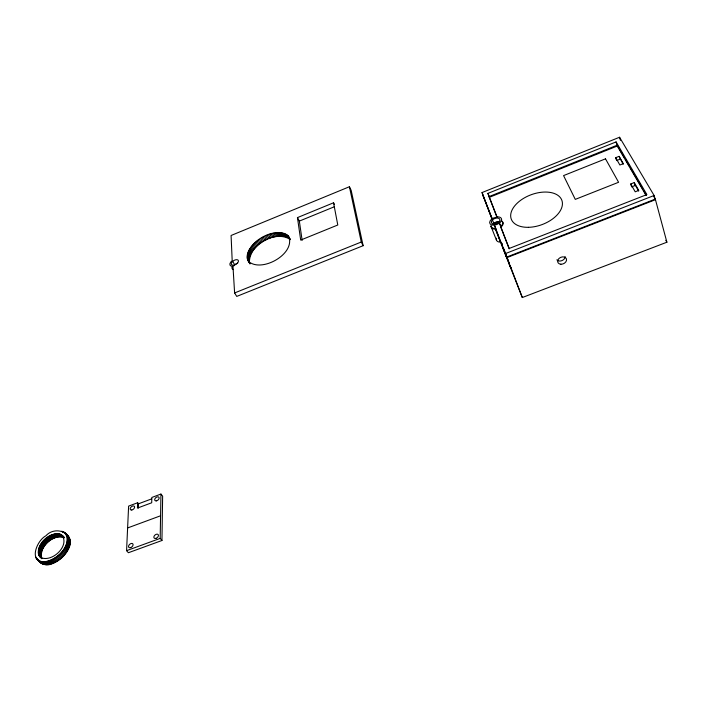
<?xml version="1.0" encoding="UTF-8"?>
<svg xmlns="http://www.w3.org/2000/svg" width="702" height="702" viewBox="0 0 702 702"><rect width="100%" height="100%" fill="white"/><g stroke="black" fill="none" stroke-linecap="round" stroke-linejoin="round"><path stroke-width="1.05" d="M38.908 555.387L41.795 558.362C38.671 546.884 53.159 533.546 64.33 537.732C54.633 525.245 31.09 546.244 40.83 557.572C52.281 562.767 70.56 545.305 61.539 534.713M161.951 540.496L162.636 496.182L160.942 494.059L151.834 497.455L151.702 502.781L137.443 508.081L137.645 502.746L128.615 506.107L126.571 550.658L128.387 552.728L161.951 540.496L160.188 538.381L160.942 494.059M138.355 508.064L138.513 503.79L137.645 502.746M35.662 556.923C39.18 563.03 45.437 567.04 52.501 563.583C59.424 560.907 65.286 555.51 68.524 548.832C76.483 533.827 55.888 524.631 45.902 535.793C36.486 540.645 27.79 563.285 45.621 561.618C57.353 559.494 71.85 545.893 65.611 533.432M249.403 262.574C248.903 244.717 275.605 229.466 290.479 239.663C280.94 220.972 240.926 243.524 248.447 261.311C261.425 273.315 296.27 253.685 288.548 236.153M493.567 224.386L494.269 223.657A4.466 2.65 -22 0 1 495.182 223.017M349.412 186.741L231.081 235.486L232.186 260.626A5.546 3.01 -30.7 0 0 232.529 266.269L232.967 266.207L234.608 292.945L236.741 296.411L363.118 245.7L351.158 190.321L349.412 186.741L361.284 242.023L363.118 245.7M333.547 202.79L337.785 225L300.684 240.084L297.455 217.602L333.547 202.79L334.45 204.572M302.141 240.409L299.342 221.104L334.345 206.765M493.997 223.938L482.037 192.559L619.55 137.25L654.106 195.489L655.256 199.772L506.8 257.669L502.43 246.411M234.608 292.945L361.284 242.023M497.034 216.953L487.916 193.383L616.075 141.909L646.875 194.577L509.196 248.455L499.394 223.087L501.237 226.834A6.257 3.712 -22 0 0 502.439 221.85M645.84 195.059L617.251 146.042L489.434 197.288L487.916 193.383M615.698 157.704L619.085 156.353L623.297 163.645L619.875 165.005L615.698 157.704L616.259 159.635M616.531 160.6L620.261 159.117M630.738 183.977L634.248 182.59L638.759 190.409L635.213 191.804L630.738 183.977L631.291 185.933M631.563 186.907L635.073 185.53L634.248 182.59M505.229 253.668L654.106 195.489M506.405 257.178L655.299 199.087L666.9 242.216L522.306 297.534L495.129 228.466A6.265 3.712 -22 0 1 490.944 225.632M138.513 503.79L151.676 498.885M127.615 527.948L160.574 515.786M126.571 550.658L160.188 538.381M498.42 222.016L498.999 222.043M65.418 534.38L68.401 536.451M39.663 561.038L42.559 564.013M35.96 557.607L38.856 560.582M38.979 560.714L41.874 563.688M36.32 558.257L41.234 563.302M36.741 558.853L40.646 562.864M43.752 561.767L46.648 564.75M42.857 561.74L45.753 564.724M41.997 561.661L44.893 564.636M41.181 561.512L44.077 564.496M40.4 561.302L43.296 564.285M38.241 552.983L41.12 555.958M46.595 561.451L49.491 564.443M38.329 553.632L41.216 556.607M38.47 554.247L41.357 557.221M45.621 561.618L48.517 564.601M38.663 554.834L41.55 557.809M39.198 555.905L40.637 557.397M39.54 556.388L41.795 558.713M44.674 561.723L47.569 564.706M38.391 550.149L41.26 553.132M48.596 560.933L51.483 563.925M38.277 550.886L41.155 553.869M38.215 551.605L41.093 554.589M47.596 561.223L50.483 564.215M38.198 552.307L41.076 555.282M39.347 547.086L42.208 550.061M39.031 547.867L41.901 550.842M50.641 560.187L53.527 563.179M38.768 548.639L41.637 551.614M49.623 560.591L52.501 563.583M38.557 549.403L41.427 552.377M53.721 558.634L56.59 561.635M40.102 545.524L42.962 548.499M52.703 559.204L55.572 562.205M39.698 546.305L42.559 549.28M51.676 559.722L54.554 562.714M55.73 557.353L58.591 560.354M41.558 543.208L44.41 546.191M54.73 558.02L57.599 561.021M41.032 543.971L43.884 546.955M40.549 544.743L43.401 547.727M57.661 555.887L60.521 558.889M43.357 540.996L46.2 543.98M42.725 541.716L45.569 544.699M56.704 556.642L59.565 559.643M42.129 542.453L44.972 545.436M44.709 539.619L47.543 542.611M58.591 555.089L61.451 558.099M44.015 540.294L46.858 543.287M46.92 537.75L49.745 540.742M46.165 538.346L48.991 541.339M60.363 553.404L63.206 556.414M45.419 538.969L48.254 541.962M59.494 554.264L62.346 557.274M48.482 536.67L51.299 539.663M61.978 551.605L64.821 554.615M47.692 537.197L50.518 540.189M61.188 552.518L64.04 555.528M50.895 535.319L53.712 538.32M63.426 549.719L66.26 552.728M50.079 535.731L52.896 538.732M49.28 536.179L52.097 539.18M62.724 550.666L65.567 553.685M53.317 534.354L56.125 537.355M52.518 534.634L55.326 537.635M64.672 547.779L67.497 550.798M51.702 534.959L54.519 537.96M64.075 548.753L66.909 551.772M55.677 533.792L58.477 536.802M66.137 544.831L68.954 547.858M54.905 533.932L57.713 536.942M65.707 545.814L68.524 548.832M54.115 534.125L56.923 537.127M65.216 546.797L68.041 549.815M67.059 541.944L69.867 544.971M59.231 533.827L62.03 536.837M58.573 533.722L61.372 536.732M66.813 542.9L69.63 545.919M57.88 533.669L60.679 536.679M57.169 533.66L59.968 536.67M66.506 543.857L69.322 546.884M56.432 533.704L59.231 536.714M67.418 539.224L70.226 542.242M67.366 540.11L70.165 543.129M62.46 535.433L64.558 537.697M67.243 541.014L70.051 544.041M61.013 534.424L63.812 537.442M60.451 534.178L63.25 537.188M59.854 533.976L62.654 536.995M65.119 532.906L67.91 535.933M64.575 532.441L68.84 537.03M63.97 532.028L69.217 537.644M63.329 531.668L66.111 534.687M66.751 535.293L69.542 538.311M67.006 536.003L69.805 539.022M67.208 536.749L69.998 539.777M61.89 531.116L63.285 532.625M67.339 537.539L70.139 540.566M67.41 538.364L70.209 541.391M232.669 261.398L234.74 264.821M653.65 196.306L655.299 199.087M247.025 256.572L249.07 260.021M247.051 257.458L249.096 260.907M247.165 258.31L249.21 261.758M247.358 259.117L249.991 263.68M247.639 259.898L249.973 263.908M247.762 252.79L249.789 256.23M247.455 253.764L249.491 257.213M247.227 254.721L249.263 258.169M247.086 255.66L249.122 259.108M248.622 250.798L250.64 254.238M248.157 251.799L250.175 255.238M250.474 247.762L252.492 251.211M249.78 248.771L251.799 252.22M249.166 249.789L251.184 253.229M624.35 157.494L617.172 145.2L488.987 196.613L496.972 217.287M625.456 159.389L629.317 166.005M630.422 167.892L642.567 188.698M643.673 190.593L646.428 195.323M252.062 245.761L254.071 249.21M251.237 246.762L253.246 250.21M253.905 243.813L255.905 247.262M252.957 244.779L254.958 248.227M255.967 241.944L257.959 245.393M254.905 242.866L256.906 246.314M623.201 164.25L619.085 156.353M634.687 184.143L638.688 191.084M665.803 240.312L666.9 242.216M258.222 240.181L260.205 243.638M257.072 241.049L259.064 244.498M259.415 239.347L261.398 242.804M261.89 237.794L263.864 241.251M260.635 238.557L262.618 242.006M264.47 236.416L266.444 239.873M263.171 237.083L265.145 240.54M267.12 235.223L269.077 238.689M265.786 235.793L267.752 239.259M268.454 234.705L270.41 238.171M271.121 233.827L273.078 237.302M269.787 234.24L271.744 237.706M273.754 233.187L275.702 236.662M272.446 233.476L274.394 236.951M277.544 232.669L279.484 236.153M276.307 232.783L278.246 236.267M275.044 232.95L276.983 236.434M279.914 232.643L281.853 236.126M278.747 232.625L280.686 236.109M283.134 233.064L285.065 236.565M282.107 232.862L284.047 236.355M281.037 232.722L282.967 236.214M287.346 234.986L289.277 238.496M286.635 234.486L288.566 237.996M285.854 234.047L287.794 237.548M285.012 233.661L286.942 237.162M284.099 233.327L286.039 236.828M287.987 235.547L289.917 239.057M297.455 217.602L299.342 221.104M505.993 255.546L506.396 256.642L505.633 254.738M501.877 244.006L502.149 244.673L501.377 242.629M491.084 226.606L496.489 240.242M482.037 192.559L483.564 196.446M492.234 218.954L483.116 195.77L491.997 219.191M495.498 228.422L500.517 242.137A6.195 3.729 -21.8 0 1 496.604 238.197M507.757 259.793L505.747 254.694L511.091 268.594L509.082 263.478M501.325 242.594L501.535 243.12M509.187 248.903L500.526 226.483L500.974 226.158A6.265 3.712 -22 0 0 501.272 220.577M504.677 252.106L505.624 254.58M504.15 250.93L502.43 246.428M501.298 242.251L502.465 245.323M503.246 247.376L505.966 254.536M507.528 258.634L509.468 263.75M510.249 265.804L522.306 297.534M506.414 256.642L494.392 225.114L495.945 229.071L495.401 229.142A6.257 3.712 -22 0 1 491.216 226.298M616.075 141.909L617.251 146.042M619.55 137.25L620.428 140.356M496.217 222.508A4.466 2.65 -22 0 1 497.323 222.165M233.538 269.594A5.528 3.019 -30.7 0 1 232.055 266.962M233.766 265.944A3.949 2.159 -30.7 0 1 234.301 265.233L235.012 264.566A3.949 2.159 -30.7 0 1 237.697 263.232M493.164 224.473A4.115 2.439 -22 0 1 493.594 223.762L494.243 223.096A4.115 2.439 -22 0 1 498.051 221.578L498.982 221.63A4.115 2.439 -22 0 1 499.771 221.858M565.154 256.616A4.616 3.475 -23.4 0 1 561.846 260.644A4.616 3.475 -23.4 0 1 556.835 259.828M499.245 221.604L498.525 222.341A4.484 2.641 -22 0 1 494.348 223.999L493.339 223.947A4.484 2.641 -22 0 1 492.014 220.446L492.725 219.717A4.484 2.641 -22 0 1 496.876 218.068L497.893 218.111A4.484 2.641 -22 0 1 499.245 221.604M237.495 263.039L236.776 263.706A3.958 2.15 -30.7 0 1 233.196 265.172L232.432 265.102A3.958 2.15 -30.7 0 1 232.23 261.811L232.95 261.144A3.958 2.15 -30.7 0 1 236.513 259.687L237.276 259.749A3.958 2.15 -30.7 0 1 237.495 263.039M492.839 218.296L491.567 219.191A6.274 3.703 -22 0 0 493.839 225.193L496.946 224.5L499.701 222.876A6.274 3.703 -22 0 0 501.456 218.717A6.274 3.703 -22 0 0 497.385 216.883L492.839 218.296M605.51 158.836L563.566 175.597L575.28 199.386L618.594 182.274L605.51 158.836M131.757 510.003A2.554 1.588 -40 0 0 134.547 506.704A2.554 1.588 -40 0 0 130.888 507.239A2.554 1.588 -40 0 0 131.757 510.003M156.3 500.877A2.554 1.615 -39.2 0 0 159.073 497.578A2.554 1.615 -39.2 0 0 155.361 498.13A2.554 1.615 -39.2 0 0 156.3 500.877M156.107 538.311A2.65 1.72 -40.7 0 0 158.152 534.591A2.65 1.72 -40.7 0 0 154.168 536.056A2.65 1.72 -40.7 0 0 156.107 538.311M130.721 547.586A2.65 1.694 -41.5 0 0 132.818 543.866A2.65 1.694 -41.5 0 0 128.87 545.314A2.65 1.694 -41.5 0 0 130.721 547.586M528.413 227.316A26.992 15.9 -20.5 0 0 561.898 200.421A26.992 15.9 -20.5 0 0 519.322 201.325A26.992 15.9 -20.5 0 0 528.413 227.316M560.924 264.224A4.633 3.484 -23.3 0 0 566.417 258.88A4.633 3.484 -23.3 0 0 558.941 258.52A4.633 3.484 -23.3 0 0 560.924 264.224"/></g></svg>
